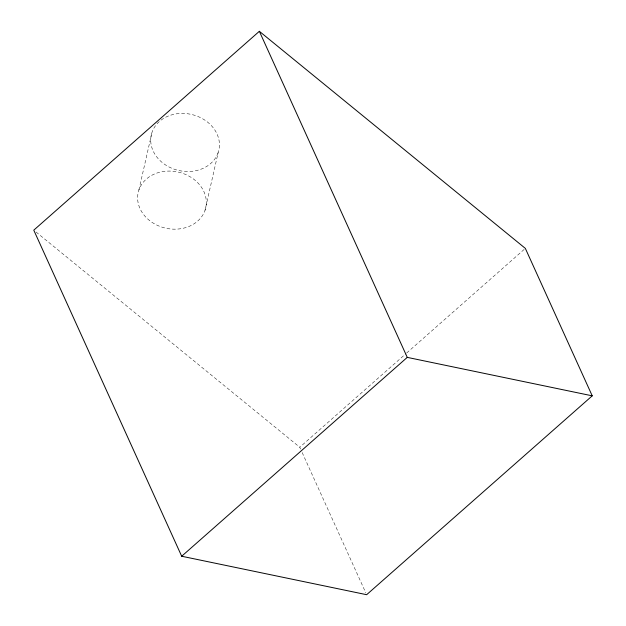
<?xml version="1.0" encoding="UTF-8"?>
<svg xmlns="http://www.w3.org/2000/svg" width="626" height="626" viewBox="0 0 626 626"><rect width="100%" height="100%" fill="white"/><g stroke="black" fill="none" stroke-linecap="round" stroke-linejoin="round"><path stroke-width="0.47" stroke-dasharray="3.13 2.35" d="M138.878 190.038L151.993 132.376M205.054 210.219A34.633 28.741 12.8 0 0 163.472 171.485A34.633 28.741 12.8 0 0 147.376 218.677A34.633 28.741 12.8 0 0 205.054 210.219L218.161 152.556A34.633 28.741 12.8 0 0 176.579 113.822A34.633 28.741 12.8 0 0 160.491 161.015A34.633 28.741 12.8 0 0 218.161 152.556M300.574 449.03L299.768 447.254L405.961 353.635M406.697 352.986L525.339 248.389M36.042 232.011L299.768 447.254M302.178 452.582L365.842 592.924"/><path stroke-width="0.94" d="M259.352 31.3L33.773 230.165L181.689 556.24L366.648 594.7L592.227 395.835L525.339 248.389L259.352 31.3L407.268 357.376L592.227 395.835M181.689 556.24L407.268 357.376"/></g></svg>
